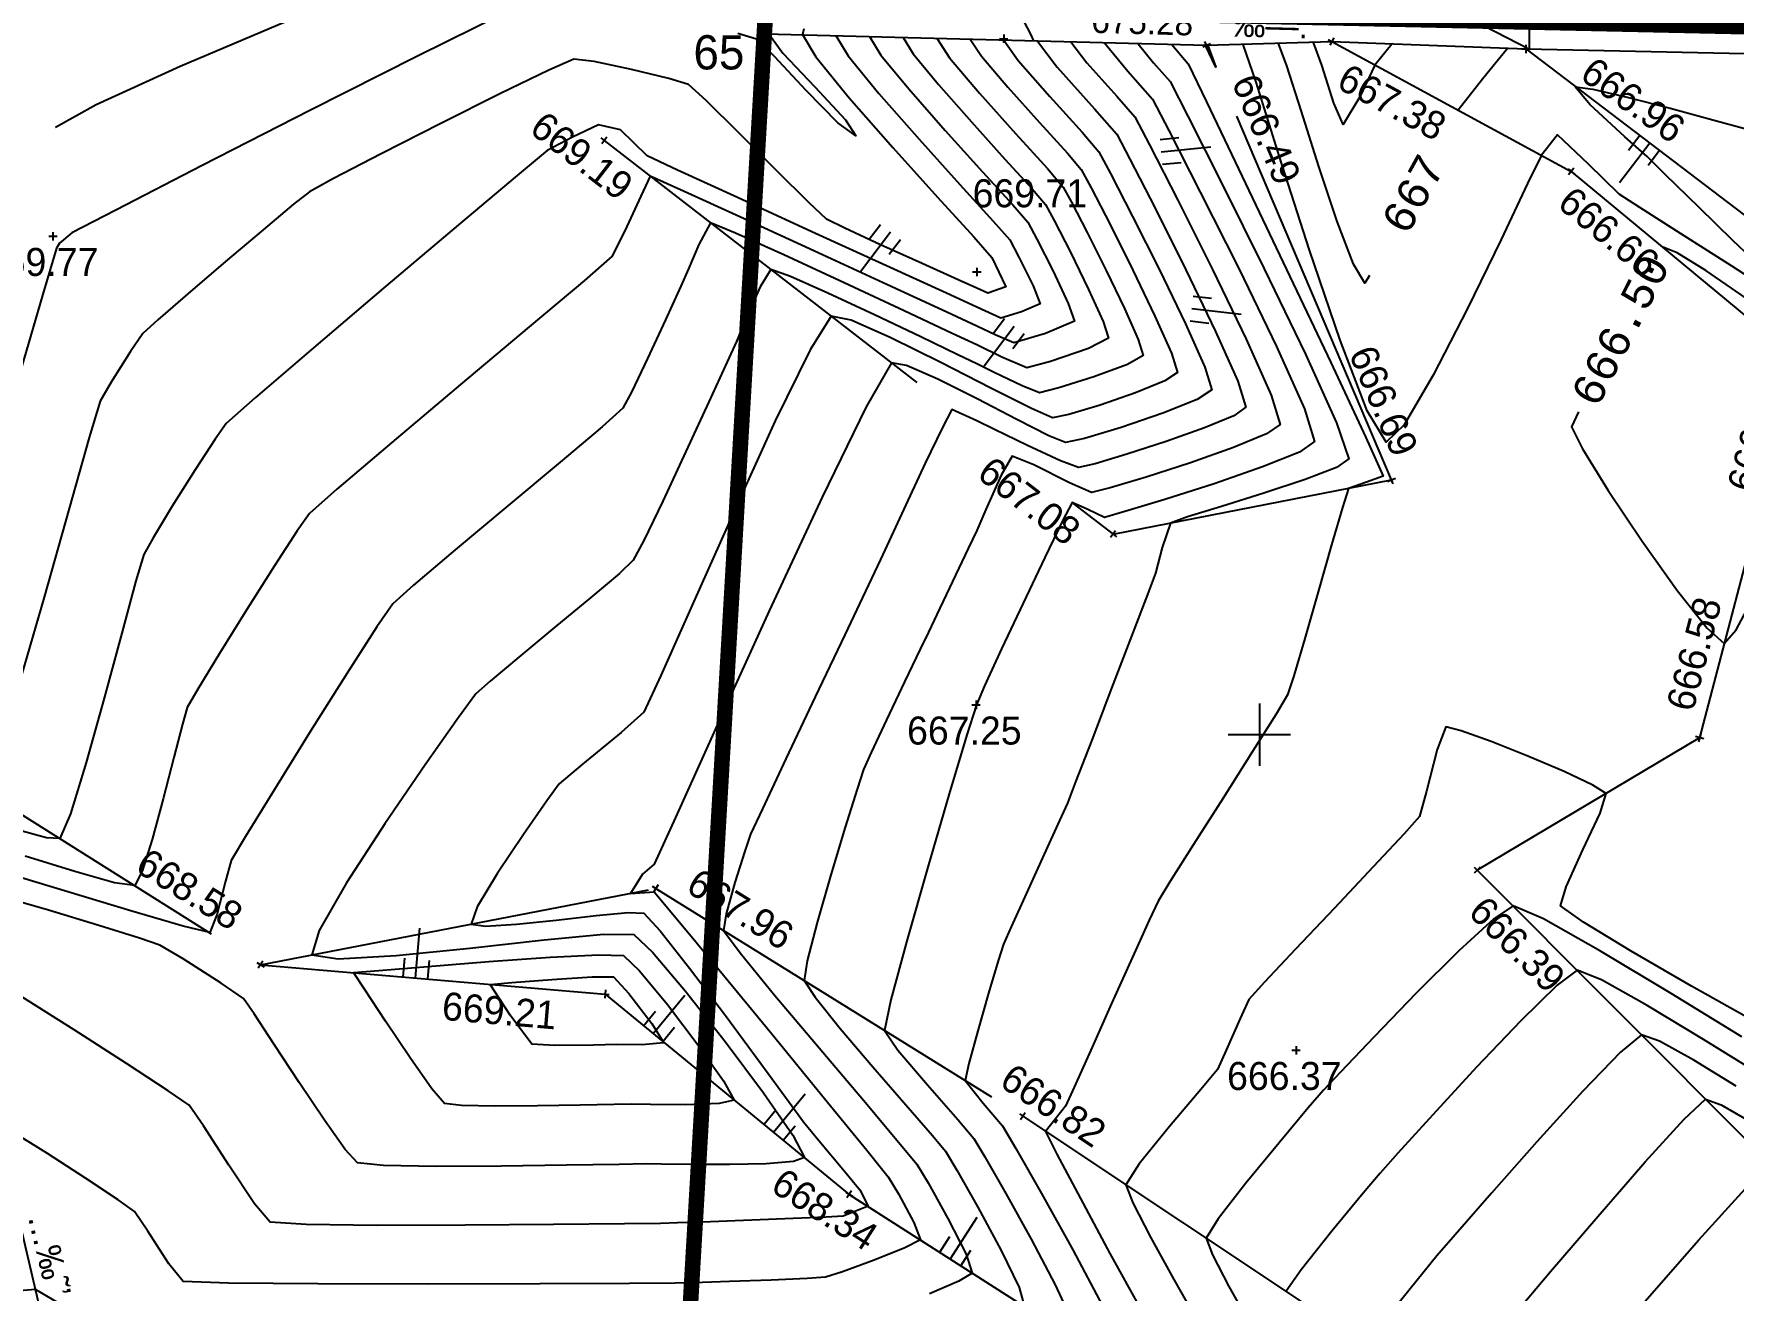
# Model space of a CAD drawing. Header units: millimetres. Extents: x 219878 to 220078, y 635585 to 635737.
# Drawn here: x 219905.31 to 219932.61, y 635666.08 to 635686.25 of the extents above; entities that cross this region are included whole.
import ezdxf
from ezdxf.enums import TextEntityAlignment as Align

# ---------------------------------------------------------------- set-up
doc = ezdxf.new("R2010")
doc.units = ezdxf.units.MM
doc.linetypes.add('HIDDEN', pattern=[9.525, 6.35, -3.175])
for name, color, linetype in [('1000', 7, 'Continuous'), ('1201', 7, 'Continuous'), ('1502', 7, 'Continuous'), ('1509', 32, 'HIDDEN'), ('1510', 40, 'Continuous'), ('1511', 7, 'Continuous'), ('1602', 240, 'Continuous'), ('1611', 240, 'Continuous'), ('2405', 7, 'HIDDEN'), ('2602', 4, 'Continuous'), ('CONTINTERMEDIATE', 8, 'Continuous'), ('CONTPRINCIPAL', 8, 'Continuous'), ('CONTREGULAR', 8, 'Continuous'), ('M1200', 150, 'Continuous')]:
    doc.layers.add(name, color=color, linetype=linetype)
doc.styles.add('HEBTXT', font='hebtxt')
doc.styles.add('MONOTXT', font='monotxt')

# ---------------------------------------------------------------- blocks, each defined once
blk = doc.blocks.new('1611')
for radius in [0.6, 0.3]:
    blk.add_circle((0, 0), radius)
at = {"style": 'HEBTXT'}
blk.add_attdef('NUMBER', text='', height=2.2, dxfattribs=at).set_placement((0, 3.4), align=Align.CENTER)
at = {"style": 'HEBTXT', "flags": 1}
blk.add_attdef('D_NAME', text='', height=1.6, dxfattribs=at).set_placement((0, 1.2), align=Align.CENTER)
blk = doc.blocks.new('1502')
for points in [[(-0.27, 0), (0.27, 0)], [(0, 0.27), (0, -0.27)]]:
    blk.add_lwpolyline(points)
at = {"style": 'HEBTXT'}
blk.add_attdef('NAME', text='', height=1.6, dxfattribs=at).set_placement((0, 0.6), align=Align.CENTER)
blk.add_attdef('ELEV', text='', height=1.8, dxfattribs=at).set_placement((0, -0.6), align=Align.TOP_CENTER)
blk = doc.blocks.new('1511')
for points in [[(0, 0), (0, 3.2)], [(-0.8, 0), (-0.8, 1.2)], [(0.8, 0), (0.8, 1.2)]]:
    blk.add_lwpolyline(points)
blk = doc.blocks.new('2602')
at = {"style": 'HEBTXT'}
blk.add_attdef('HEIGHT', text='', height=1.6, dxfattribs=at).set_placement((-0.9, 0.6), align=Align.RIGHT)
at = {"style": 'HEBTXT', "flags": 8}
blk.add_attdef('FENCE_TYPE', (0.9, 0.6), '', height=1.6, dxfattribs=at)
blk = doc.blocks.new('1000')
at = {"style": 'HEBTXT'}
blk.add_attdef('DESC', text='', height=1.6, dxfattribs=at).set_placement((0, 0.6), align=Align.CENTER)

msp = doc.modelspace()

# ---------------------------------------------------------------- linework, layer by layer
at = {"layer": '1201'}
for p, q in [((219925, 635675.5), (219925, 635674.5)), ((219925.5, 635675), (219924.5, 635675))]:
    msp.add_line(p, q, dxfattribs=at)
at = {"layer": '1509'}
msp.add_lwpolyline([(219914.472, 635684.544), (219922.647, 635678.22), (219927.122, 635679.093), (219924.151, 635686.074)], dxfattribs=at)
at = {"layer": '1510'}
for points in [[(219929.28, 635686.014), (219935.034, 635681.643), (219934.945, 635676.261), (219934.087, 635670.407), (219940.76, 635669.299), (219943.194, 635665.534), (219948.323, 635660.722)], [(219903.882, 635672.279), (219905.627, 635664.81), (219907.904, 635659.175)], [(219908.948, 635671.306), (219914.485, 635670.834), (219918.408, 635667.618), (219922.932, 635664.723), (219928.692, 635660.332), (219932.006, 635655.265), (219927.092, 635654.034), (219921.01, 635658.21), (219916.699, 635661.713), (219914.744, 635657.973), (219916.175, 635650.873), (219916.666, 635643.916)]]:
    msp.add_lwpolyline(points, dxfattribs=at)
at = {"layer": '1602'}
msp.add_lwpolyline([(219916.763, 635736.707), (219917.07, 635704.79), (219917.07, 635686.71), (219915.63, 635661.96), (219914.71, 635650.69), (219914.5, 635648.14), (219878.333, 635650.5)], dxfattribs=at)
msp.add_lwpolyline([(219956.87, 635671.97), (219955.05, 635659.43), (219915.63, 635661.96), (219917.07, 635686.71), (219957.05, 635685.85), (219956.87, 635671.97)], close=True, dxfattribs=at)
at = {"layer": '2405'}
for points in [[(219926.161, 635686.134), (219930.011, 635684.046), (219933.66, 635681.022), (219932.074, 635674.952), (219928.499, 635672.826), (219934.235, 635667.078), (219939.174, 635663.779), (219948.505, 635659.002)], [(219902.779, 635675.183), (219908.948, 635671.306), (219915.3, 635672.53), (219921.199, 635668.873), (219933.573, 635660.646), (219936.055, 635658.96), (219948.278, 635654.442)]]:
    msp.add_lwpolyline(points, dxfattribs=at)
at = {"layer": '2602'}
for points in [[(219921.376, 635686.146, -0.025759), (219919.882, 635689.523, -0.036924), (219919.333, 635691.356, -0.016403), (219918.45, 635696.088, -0.034073), (219918.256, 635698.399, -0.046936), (219918.301, 635698.975, -0.018096), (219918.611, 635700.439)], [(219919.797, 635698.263, 0.179349), (219920.365, 635694.075, 0.011483), (219920.649, 635693.529, 0.002873), (219921.437, 635692.112, 0.027795), (219921.644, 635691.788, 0.024173), (219921.983, 635691.363, 0.006499), (219922.896, 635690.351, 0.006735), (219923.804, 635689.398, 0.015225), (219924.293, 635688.927, 0.033967), (219925.105, 635688.286, 0.027254), (219926.105, 635687.68, 0.004023), (219926.556, 635687.443, 0.001505), (219927.704, 635686.857), (219929.338, 635686.013, 0.002238)]]:
    msp.add_lwpolyline(points, format="xyb", dxfattribs=at)
for points in [[(219929.338, 635686.013), (219929.327, 635688.269)], [(219917.055, 635686.259), (219924.151, 635686.074), (219926.161, 635686.134), (219929.28, 635686.014), (219939.088, 635685.809), (219943.453, 635685.755), (219952.59, 635685.567)]]:
    msp.add_lwpolyline(points, dxfattribs=at)
at = {"layer": 'CONTINTERMEDIATE'}
for points in [[(219917.678, 635686.337), (219917.656, 635686.244), (219917.872, 635685.887), (219918.407, 635685.231), (219919.11, 635684.429), (219919.827, 635683.633), (219920.409, 635682.995), (219920.702, 635682.667), (219920.924, 635682.196), (219920.636, 635682.093), (219920.46, 635682.174), (219920.161, 635682.308), (219919.581, 635682.566), (219918.91, 635682.869), (219918.335, 635683.134), (219918.043, 635683.282), (219917.765, 635683.542), (219917.24, 635684.062), (219916.634, 635684.669), (219916.108, 635685.187), (219915.827, 635685.443), (219915.511, 635685.54), (219914.911, 635685.685), (219914.308, 635685.811), (219913.984, 635685.851), (219913.582, 635685.675), (219912.806, 635685.298), (219911.846, 635684.817), (219910.888, 635684.329), (219910.122, 635683.931), (219909.735, 635683.72), (219909.48, 635683.519), (219908.99, 635683.111), (219908.385, 635682.598), (219907.782, 635682.081), (219907.3, 635681.663), (219907.058, 635681.445), (219906.858, 635681.154), (219906.546, 635680.66), (219906.369, 635680.355), (219906.197, 635679.774), (219905.873, 635678.632), (219905.47, 635677.211), (219905.061, 635675.792)], [(219919.815, 635686.187), (219919.815, 635686.185), (219920.018, 635685.873), (219920.501, 635685.304), (219921.085, 635684.653), (219921.592, 635684.092), (219921.847, 635683.796), (219921.981, 635683.552), (219922.233, 635683.064), (219922.537, 635682.455), (219922.831, 635681.843), (219923.05, 635681.348), (219923.129, 635681.09), (219922.881, 635680.948), (219922.338, 635680.749), (219921.775, 635680.572), (219921.468, 635680.492), (219921.189, 635680.604), (219920.735, 635680.82), (219920.46, 635680.955), (219920.155, 635681.101), (219919.557, 635681.388), (219918.812, 635681.743), (219918.065, 635682.091), (219917.462, 635682.359), (219917.148, 635682.473), (219916.976, 635682.194), (219916.738, 635681.652), (219916.599, 635681.317), (219916.448, 635680.989), (219916.153, 635680.347), (219915.784, 635679.549), (219915.412, 635678.753), (219915.106, 635678.117), (219914.937, 635677.801), (219914.714, 635677.592), (219914.255, 635677.204), (219913.677, 635676.725), (219913.098, 635676.248), (219912.637, 635675.861), (219912.41, 635675.655), (219912.13, 635675.275), (219911.593, 635674.517), (219910.945, 635673.569), (219910.329, 635672.619), (219909.889, 635671.855), (219909.771, 635671.467), (219910.198, 635671.4), (219911.127, 635671.453), (219912.311, 635671.572), (219913.506, 635671.704), (219914.467, 635671.796), (219914.948, 635671.794), (219915.247, 635671.51), (219915.779, 635670.881), (219916.417, 635670.071), (219917.033, 635669.247), (219917.5, 635668.571), (219917.689, 635668.209), (219917.515, 635668.143), (219917.071, 635668.108), (219916.483, 635668.096), (219915.881, 635668.098), (219915.391, 635668.105), (219915.143, 635668.109), (219914.712, 635668.1), (219913.867, 635668.085), (219912.815, 635668.071), (219911.766, 635668.067), (219910.926, 635668.082), (219910.504, 635668.124), (219910.31, 635668.336), (219909.974, 635668.808), (219909.568, 635669.413), (219909.168, 635670.025), (219908.845, 635670.516), (219908.673, 635670.761), (219908.315, 635671.01), (219907.706, 635671.398), (219907.33, 635671.62), (219907.001, 635671.73), (219906.352, 635671.935), (219905.543, 635672.18), (219904.734, 635672.41)], [(219921.971, 635686.131), (219921.97, 635686.128), (219922.227, 635685.79), (219922.708, 635685.255), (219922.995, 635684.926), (219923.232, 635684.474), (219923.688, 635683.583), (219924.246, 635682.471), (219924.785, 635681.355), (219925.188, 635680.454), (219925.335, 635679.984), (219925.116, 635679.831), (219924.585, 635679.612), (219923.89, 635679.367), (219923.178, 635679.138), (219922.6, 635678.966), (219922.303, 635678.891), (219921.95, 635679.045), (219921.376, 635679.335), (219921.026, 635679.476), (219920.849, 635679.171), (219920.603, 635678.618), (219920.457, 635678.279), (219920.321, 635677.993), (219920.069, 635677.463), (219919.816, 635676.933), (219919.68, 635676.647), (219919.55, 635676.376), (219919.299, 635675.851), (219919.009, 635675.241), (219918.762, 635674.714), (219918.639, 635674.44), (219918.538, 635674.128), (219918.345, 635673.515), (219918.113, 635672.75), (219917.892, 635671.984), (219917.732, 635671.368), (219917.683, 635671.053), (219917.86, 635670.783), (219918.265, 635670.282), (219918.788, 635669.668), (219919.318, 635669.056), (219919.744, 635668.565), (219919.955, 635668.309), (219920.136, 635668.005), (219920.475, 635667.41), (219920.85, 635666.716), (219921.14, 635666.12), (219921.223, 635665.814)], [(219924.129, 635686.069), (219924.137, 635686.093), (219924.173, 635686.069), (219924.299, 635685.72), (219924.14, 635686.058)], [(219933.994, 635681.168), (219933.762, 635681.335), (219933.308, 635681.664), (219932.741, 635682.067), (219932.173, 635682.455), (219931.712, 635682.742), (219931.47, 635682.837)], [(219930.125, 635680.188), (219930.012, 635679.943), (219930.189, 635679.589), (219930.606, 635678.921), (219931.151, 635678.106), (219931.716, 635677.313), (219932.192, 635676.71), (219932.47, 635676.466), (219932.662, 635676.684), (219932.961, 635677.245), (219933.307, 635677.987), (219933.639, 635678.75), (219933.897, 635679.371), (219934.021, 635679.69), (219934.028, 635680.093), (219934.009, 635680.762), (219933.994, 635681.168)], [(219932.918, 635670.414), (219931.941, 635670.963), (219930.973, 635671.522), (219930.207, 635671.987), (219929.839, 635672.25), (219929.928, 635672.559), (219930.199, 635673.15), (219930.473, 635673.742), (219930.569, 635674.056), (219930.357, 635674.191), (219929.898, 635674.408), (219929.314, 635674.658), (219928.723, 635674.893), (219928.244, 635675.064), (219927.996, 635675.125), (219927.854, 635674.765), (219927.685, 635674.093), (219927.57, 635673.688), (219927.324, 635673.409), (219926.828, 635672.876), (219926.205, 635672.216), (219925.581, 635671.556), (219925.082, 635671.025), (219924.832, 635670.75), (219924.688, 635670.444), (219924.465, 635669.931), (219924.324, 635669.622), (219924.056, 635669.3), (219923.553, 635668.707), (219923.067, 635668.11), (219922.852, 635667.773), (219922.967, 635667.483), (219923.25, 635666.93), (219923.623, 635666.249), (219924.009, 635665.573)], [(219929.071, 635665.662), (219929.677, 635666.377), (219930.435, 635667.262), (219931.2, 635668.139), (219931.827, 635668.827), (219932.17, 635669.147), (219932.42, 635669.056), (219932.9, 635668.779)]]:
    msp.add_lwpolyline(points, dxfattribs=at)
at = {"layer": 'CONTPRINCIPAL'}
for points in [[(219905.651, 635684.758), (219905.652, 635684.758), (219906.305, 635685.124), (219907.657, 635685.736), (219909.367, 635686.461), (219911.088, 635687.164), (219912.479, 635687.711), (219913.196, 635687.969), (219913.442, 635687.942), (219913.924, 635687.84), (219914.525, 635687.697), (219915.126, 635687.549), (219915.609, 635687.431), (219915.857, 635687.378), (219916.191, 635687.411), (219916.734, 635687.496), (219917.038, 635687.583), (219917.042, 635687.593)], [(219920.894, 635686.159), (219920.894, 635686.156), (219921.124, 635685.829), (219921.63, 635685.251), (219922.149, 635684.677), (219922.421, 635684.361), (219922.607, 635684.013), (219922.962, 635683.325), (219923.393, 635682.464), (219923.81, 635681.6), (219924.12, 635680.902), (219924.233, 635680.538), (219923.998, 635680.385), (219923.446, 635680.165), (219922.778, 635679.936), (219922.191, 635679.759), (219921.885, 635679.692), (219921.617, 635679.803), (219921.101, 635680.065), (219920.463, 635680.395), (219919.831, 635680.711), (219919.33, 635680.931), (219919.087, 635680.974), (219918.678, 635680.267), (219917.972, 635678.816), (219917.123, 635676.988), (219916.286, 635675.151), (219915.619, 635673.672), (219915.275, 635672.92), (219915.088, 635672.761), (219914.893, 635672.451), (219915.275, 635672.475), (219915.629, 635672.056), (219916.314, 635671.228), (219917.164, 635670.195), (219918.012, 635669.16), (219918.691, 635668.327), (219919.035, 635667.899), (219919.198, 635667.625), (219919.445, 635667.166), (219919.551, 635666.889), (219919.303, 635666.759), (219918.807, 635666.561), (219918.302, 635666.376), (219918.027, 635666.287), (219917.73, 635666.267), (219917.154, 635666.242), (219916.485, 635666.218), (219915.908, 635666.199), (219915.61, 635666.191), (219914.877, 635666.187), (219913.442, 635666.181), (219911.655, 635666.177), (219909.868, 635666.179), (219908.434, 635666.191), (219907.703, 635666.218), (219907.476, 635666.501), (219907.136, 635667.026), (219906.923, 635667.341), (219906.658, 635667.528), (219906.135, 635667.877), (219905.523, 635668.275), (219904.99, 635668.606)], [(219918.736, 635686.215), (219918.735, 635686.213), (219918.916, 635685.916), (219919.365, 635685.371), (219919.952, 635684.704), (219920.551, 635684.041), (219921.035, 635683.508), (219921.276, 635683.232), (219921.424, 635682.96), (219921.683, 635682.446), (219921.926, 635681.928), (219922.028, 635681.644), (219921.564, 635681.444), (219921.053, 635681.293), (219920.755, 635681.42), (219920.46, 635681.563), (219919.974, 635681.787), (219919.023, 635682.227), (219917.838, 635682.774), (219916.652, 635683.319), (219915.698, 635683.753), (219915.209, 635683.969), (219915.058, 635683.652), (219914.836, 635683.163), (219914.599, 635682.684), (219914.152, 635682.297), (219913.266, 635681.551), (219912.16, 635680.623), (219911.056, 635679.695), (219910.173, 635678.944), (219909.733, 635678.551), (219909.536, 635678.274), (219909.173, 635677.714), (219908.728, 635677.011), (219908.289, 635676.305), (219907.942, 635675.734), (219907.772, 635675.439), (219907.693, 635675.17), (219907.556, 635674.635), (219907.386, 635673.971), (219907.208, 635673.316), (219907.046, 635672.806), (219906.926, 635672.58), (219906.604, 635672.622), (219905.965, 635672.801), (219905.168, 635673.049)], [(219923.051, 635686.103), (219923.05, 635686.097), (219923.3, 635685.793), (219923.566, 635685.493), (219923.849, 635684.937), (219924.401, 635683.844), (219925.078, 635682.481), (219925.739, 635681.114), (219926.24, 635680.009), (219926.439, 635679.432), (219926.238, 635679.292), (219925.734, 635679.097), (219925.069, 635678.878), (219924.391, 635678.667), (219923.842, 635678.497), (219923.569, 635678.398), (219923.439, 635678.005), (219923.33, 635677.594), (219923.2, 635677.251), (219922.944, 635676.581), (219922.625, 635675.746), (219922.304, 635674.912), (219922.046, 635674.242), (219921.913, 635673.901), (219921.788, 635673.622), (219921.542, 635673.082), (219921.256, 635672.456), (219921.011, 635671.916), (219920.888, 635671.635), (219920.804, 635671.368), (219920.648, 635670.847), (219920.473, 635670.242), (219920.33, 635669.72), (219920.27, 635669.448), (219920.56, 635669.082), (219920.872, 635668.721), (219921.083, 635668.354), (219921.497, 635667.63), (219921.999, 635666.728), (219922.476, 635665.827)], [(219926.766, 635682.375), (219926.691, 635682.252), (219926.51, 635682.555), (219926.25, 635683.242), (219925.956, 635684.127), (219925.672, 635685.024), (219925.44, 635685.745), (219925.304, 635686.104), (219925.299, 635686.108)], [(219928.993, 635686.025), (219928.985, 635686.021), (219928.584, 635685.53), (219928.194, 635685.031)], [(219932.904, 635682.66), (219932.607, 635682.94), (219932.064, 635683.469), (219931.522, 635683.999), (219931.231, 635684.285), (219930.874, 635684.604), (219930.311, 635685.123), (219930.075, 635685.406), (219930.358, 635685.367), (219930.911, 635685.239), (219931.599, 635685.063), (219932.286, 635684.878), (219932.839, 635684.728)], [(219912.638, 635670.99), (219912.986, 635671.018), (219913.631, 635671.071), (219914.275, 635671.113), (219914.618, 635671.114), (219914.866, 635670.846), (219915.237, 635670.362), (219915.431, 635670.054), (219915.074, 635670.02), (219914.676, 635670.023), (219914.299, 635670.015), (219913.677, 635670.009), (219913.306, 635670.028), (219912.962, 635670.497), (219912.638, 635670.99)], [(219933.045, 635669.541), (219932.138, 635670.103), (219931.23, 635670.652), (219930.495, 635671.064), (219930.108, 635671.216), (219929.783, 635670.978), (219929.199, 635670.405), (219928.488, 635669.658), (219927.786, 635668.896), (219927.226, 635668.277), (219926.941, 635667.96), (219926.665, 635667.635), (219926.161, 635667.024), (219925.669, 635666.406), (219925.431, 635666.061)]]:
    msp.add_lwpolyline(points, dxfattribs=at)
at = {"layer": 'CONTREGULAR'}
for points in [[(219912.867, 635686.588), (219911.471, 635685.9), (219909.739, 635685.024), (219908.012, 635684.14), (219906.625, 635683.426), (219905.918, 635683.061), (219905.718, 635682.894), (219905.668, 635682.813), (219905.452, 635682.075), (219905.028, 635680.627)], [(219919.274, 635686.201), (219919.274, 635686.2), (219919.437, 635685.933), (219919.841, 635685.443), (219920.371, 635684.842), (219920.911, 635684.245), (219921.346, 635683.765), (219921.561, 635683.515), (219921.703, 635683.257), (219921.963, 635682.748), (219922.253, 635682.153), (219922.487, 635681.638), (219922.577, 635681.367), (219922.252, 635681.203), (219921.642, 635680.996), (219921.262, 635680.891), (219920.859, 635681.065), (219920.46, 635681.26), (219920.065, 635681.445), (219919.291, 635681.809), (219918.326, 635682.259), (219917.36, 635682.706), (219916.581, 635683.057), (219916.178, 635683.221), (219915.992, 635682.876), (219915.827, 635682.484), (219915.7, 635682.205), (219915.456, 635681.666), (219915.169, 635681.043), (219914.915, 635680.51), (219914.77, 635680.244), (219914.436, 635679.944), (219913.763, 635679.376), (219912.92, 635678.674), (219912.078, 635677.972), (219911.405, 635677.404), (219911.073, 635677.103), (219910.818, 635676.732), (219910.34, 635675.988), (219909.753, 635675.056), (219909.171, 635674.121), (219908.707, 635673.368), (219908.475, 635672.981), (219908.386, 635672.649), (219908.248, 635672.107), (219908.132, 635671.823), (219907.706, 635671.923), (219906.879, 635672.167), (219905.852, 635672.479), (219904.825, 635672.785)], [(219918.194, 635686.229), (219918.194, 635686.228), (219918.393, 635685.902), (219918.885, 635685.301), (219919.53, 635684.566), (219920.188, 635683.836), (219920.721, 635683.25), (219920.987, 635682.948), (219921.136, 635682.672), (219921.363, 635682.207), (219921.476, 635681.921), (219921.175, 635681.79), (219920.844, 635681.692), (219920.46, 635681.868), (219919.969, 635682.092), (219919.007, 635682.531), (219917.809, 635683.078), (219916.612, 635683.626), (219915.651, 635684.067), (219915.162, 635684.296), (219914.734, 635684.715), (219914.377, 635684.793), (219913.962, 635684.595), (219913.556, 635684.381), (219913.073, 635683.98), (219912.132, 635683.19), (219910.963, 635682.203), (219909.797, 635681.213), (219908.864, 635680.413), (219908.395, 635679.997), (219908.219, 635679.749), (219907.897, 635679.252), (219907.53, 635678.669), (219907.222, 635678.163), (219907.072, 635677.897), (219906.946, 635677.472), (219906.719, 635676.633), (219906.437, 635675.589), (219906.146, 635674.552), (219905.892, 635673.73), (219905.723, 635673.334), (219905.507, 635673.346), (219905.058, 635673.468)], [(219920.353, 635686.173), (219920.353, 635686.172), (219920.532, 635685.899), (219920.956, 635685.401), (219921.468, 635684.831), (219921.913, 635684.34), (219922.135, 635684.08), (219922.296, 635683.784), (219922.599, 635683.196), (219922.966, 635682.461), (219923.321, 635681.722), (219923.585, 635681.126), (219923.681, 635680.815), (219923.48, 635680.683), (219923.009, 635680.493), (219922.438, 635680.295), (219921.937, 635680.144), (219921.677, 635680.091), (219921.338, 635680.237), (219920.686, 635680.566), (219919.88, 635680.98), (219919.077, 635681.376), (219918.437, 635681.657), (219918.117, 635681.722), (219917.778, 635681.184), (219917.219, 635680.041), (219916.557, 635678.591), (219915.906, 635677.129), (219915.383, 635675.953), (219915.105, 635675.36), (219914.743, 635675.037), (219914.12, 635674.525), (219913.748, 635674.209), (219913.548, 635673.936), (219913.173, 635673.4), (219912.755, 635672.775), (219912.43, 635672.236), (219912.331, 635671.958), (219912.561, 635671.924), (219913.061, 635671.956), (219913.699, 635672.024), (219914.341, 635672.097), (219914.856, 635672.144), (219915.11, 635672.135), (219915.372, 635671.852), (219915.844, 635671.251), (219916.418, 635670.488), (219916.987, 635669.718), (219917.442, 635669.098), (219917.675, 635668.782), (219917.922, 635668.483), (219918.33, 635667.991), (219918.576, 635667.692), (219918.713, 635667.426), (219918.31, 635667.267), (219918.038, 635667.253), (219917.506, 635667.23), (219916.843, 635667.204), (219916.181, 635667.178), (219915.648, 635667.159), (219915.376, 635667.151), (219914.795, 635667.144), (219913.655, 635667.132), (219912.235, 635667.121), (219910.817, 635667.119), (219909.68, 635667.134), (219909.104, 635667.171), (219908.854, 635667.466), (219908.44, 635668.088), (219908.031, 635668.721), (219907.799, 635669.051), (219907.464, 635669.283), (219906.793, 635669.721), (219905.954, 635670.258), (219905.111, 635670.792)], [(219921.433, 635686.145), (219921.432, 635686.141), (219921.75, 635685.72), (219922.348, 635685.054), (219922.706, 635684.645), (219922.918, 635684.245), (219923.324, 635683.455), (219923.818, 635682.468), (219924.296, 635681.478), (219924.653, 635680.678), (219924.783, 635680.261), (219924.589, 635680.124), (219924.118, 635679.927), (219923.502, 635679.708), (219922.871, 635679.504), (219922.358, 635679.353), (219922.094, 635679.29), (219921.803, 635679.398), (219921.273, 635679.645), (219920.744, 635679.902), (219920.46, 635680.041), (219920.056, 635680.226), (219919.905, 635679.935), (219919.631, 635679.36), (219919.318, 635678.69), (219919.05, 635678.113), (219918.911, 635677.814), (219918.717, 635677.406), (219918.336, 635676.606), (219917.863, 635675.61), (219917.39, 635674.613), (219917.013, 635673.812), (219916.824, 635673.402), (219916.731, 635673.132), (219916.572, 635672.628), (219916.429, 635672.124), (219916.387, 635671.855), (219916.655, 635671.495), (219917.215, 635670.812), (219917.923, 635669.97), (219918.636, 635669.129), (219919.207, 635668.453), (219919.493, 635668.104), (219919.675, 635667.801), (219919.995, 635667.229), (219920.287, 635666.657), (219920.386, 635666.351), (219920.168, 635666.221), (219919.697, 635666.02)], [(219917.115, 635686.257), (219917.343, 635685.948), (219917.855, 635685.405), (219918.347, 635684.877), (219918.513, 635684.616), (219918.225, 635684.826), (219917.716, 635685.348), (219917.206, 635685.894), (219916.92, 635686.172), (219916.617, 635686.264)], [(219922.512, 635686.117), (219922.511, 635686.113), (219922.883, 635685.658), (219923.28, 635685.21), (219923.542, 635684.706), (219924.05, 635683.714), (219924.672, 635682.476), (219925.274, 635681.235), (219925.723, 635680.232), (219925.887, 635679.709), (219925.643, 635679.54), (219925.05, 635679.3), (219924.275, 635679.032), (219923.482, 635678.779), (219922.838, 635678.584), (219922.509, 635678.49), (219922.245, 635678.617), (219921.992, 635678.728), (219921.837, 635678.434), (219921.551, 635677.848), (219921.201, 635677.113), (219920.857, 635676.377), (219920.584, 635675.784), (219920.452, 635675.478), (219920.3, 635674.998), (219920.016, 635674.052), (219919.67, 635672.872), (219919.333, 635671.691), (219919.078, 635670.74), (219918.977, 635670.25), (219919.19, 635669.934), (219919.665, 635669.375), (219920.155, 635668.82), (219920.413, 635668.516), (219920.589, 635668.219), (219920.926, 635667.631), (219921.333, 635666.897), (219921.719, 635666.163), (219921.993, 635665.574)], [(219923.592, 635686.089), (219923.591, 635686.084), (219923.854, 635685.775), (219924.149, 635685.164), (219924.724, 635683.965), (219925.437, 635682.472), (219926.147, 635680.977), (219926.711, 635679.774), (219926.988, 635679.155), (219926.722, 635679.055), (219926.433, 635678.955), (219926.335, 635678.65), (219926.159, 635678.048), (219925.943, 635677.297), (219925.727, 635676.547), (219925.55, 635675.945), (219925.45, 635675.642), (219925.267, 635675.33), (219924.89, 635674.728), (219924.416, 635673.981), (219923.941, 635673.235), (219923.56, 635672.635), (219923.371, 635672.327), (219923.229, 635672.024), (219922.959, 635671.427), (219922.625, 635670.682), (219922.292, 635669.936), (219922.024, 635669.338), (219921.885, 635669.033), (219921.561, 635668.63), (219921.746, 635668.262), (219922.122, 635667.55), (219922.598, 635666.666), (219923.081, 635665.788)], [(219933.397, 635682.004), (219932.586, 635682.529), (219931.768, 635683.048), (219931.111, 635683.465), (219930.778, 635683.681), (219930.288, 635684.163), (219929.792, 635684.636), (219929.531, 635684.309), (219929.31, 635683.853), (219928.882, 635682.952), (219928.343, 635681.845), (219927.792, 635680.774), (219927.324, 635679.979), (219927.037, 635679.701), (219926.733, 635680.2), (219926.295, 635681.335), (219925.8, 635682.798), (219925.324, 635684.283), (219924.945, 635685.482), (219924.739, 635686.087), (219924.732, 635686.091)], [(219927.138, 635686.096), (219927.128, 635686.091), (219926.856, 635685.753), (219926.611, 635685.245), (219926.343, 635684.802), (219926.195, 635685.143), (219926.001, 635685.756), (219925.867, 635686.119), (219925.86, 635686.125)], [(219932.75, 635670.15), (219931.617, 635670.843), (219930.482, 635671.525), (219929.563, 635672.044), (219929.078, 635672.25), (219928.767, 635672.045), (219928.204, 635671.529), (219927.52, 635670.848), (219926.842, 635670.15), (219926.302, 635669.582), (219926.029, 635669.291), (219925.784, 635669.006), (219925.315, 635668.448), (219924.781, 635667.795), (219924.338, 635667.225), (219924.143, 635666.916), (219924.243, 635666.646), (219924.51, 635666.136), (219924.842, 635665.549)], [(219910.444, 635671.179), (219910.847, 635671.212), (219911.637, 635671.279), (219912.619, 635671.358), (219913.6, 635671.428), (219914.386, 635671.467), (219914.783, 635671.454), (219915.038, 635671.208), (219915.486, 635670.666), (219915.983, 635670.015), (219916.389, 635669.442), (219916.56, 635669.131), (219916.32, 635669.075), (219915.778, 635669.058), (219915.215, 635669.061), (219914.91, 635669.066), (219914.63, 635669.06), (219914.082, 635669.049), (219913.4, 635669.038), (219912.72, 635669.035), (219912.177, 635669.046), (219911.905, 635669.077), (219911.703, 635669.31), (219911.352, 635669.808), (219910.956, 635670.4), (219910.619, 635670.914), (219910.444, 635671.179)], [(219932.659, 635669.358), (219931.978, 635669.772), (219931.428, 635670.078), (219931.14, 635670.18), (219930.804, 635669.903), (219930.197, 635669.274), (219929.459, 635668.461), (219928.73, 635667.636), (219928.147, 635666.968), (219927.85, 635666.628), (219927.534, 635666.242), (219927.02, 635665.6)], [(219931.153, 635665.856), (219932.062, 635666.89), (219932.807, 635667.709)], [(219905.695, 635665.873), (219905.33, 635666.089), (219905.074, 635666.069)]]:
    msp.add_lwpolyline(points, dxfattribs=at)
at = {"layer": 'M1200', "color": 150, "const_width": 0.25}
msp.add_lwpolyline([(219917.07, 635686.71), (219957.05, 635685.85), (219956.87, 635671.97), (219955.05, 635659.43), (219953.18, 635648.63), (219914.71, 635650.69), (219915.63, 635661.96)], close=True, dxfattribs=at)

# ---------------------------------------------------------------- block references
at = {"layer": '1000', "xscale": 0.25, "yscale": 0.25, "zscale": 0.25, "rotation": 283.1502688609672}
msp.add_blockref('1000', (219905.217, 635666.564), dxfattribs=at).add_auto_attribs({'DESC': '…‰˜’'})
at = {"layer": '1502'}
ref = msp.add_blockref('1502', (219917.055, 635686.259, 669.785), dxfattribs=dict(at, xscale=0.25, yscale=0.25, zscale=0.25, rotation=270.5591877273477))
ref.add_attrib('ELEV', '669.78', dxfattribs={"layer": '0', "height": 0.45, "rotation": 270.5592, "style": 'HEBTXT'}).set_placement((219916.294, 635687.644), align=Align.TOP_CENTER)
at = {"layer": '1502', "xscale": 0.25, "yscale": 0.25, "zscale": 0.25, "rotation": 358.4804975983142}
msp.add_blockref('1502', (219920.889, 635686.179, 675.276), dxfattribs=at)
at = {"layer": '1502'}
ref = msp.add_blockref('1502', (219924.151, 635686.074, 666.49), dxfattribs=dict(at, xscale=0.25, yscale=0.25, zscale=0.25, rotation=113.053814362484))
ref.add_attrib('ELEV', '666.49', dxfattribs={"layer": '0', "height": 0.45, "rotation": 293.0538, "style": 'HEBTXT'}).set_placement((219925.321, 635684.813), align=Align.TOP_CENTER)
ref = msp.add_blockref('1502', (219926.161, 635686.134, 667.379), dxfattribs=dict(at, xscale=0.25, yscale=0.25, zscale=0.25, rotation=331.5273556392417))
ref.add_attrib('ELEV', '667.38', dxfattribs={"layer": '0', "height": 0.45, "rotation": 331.5274, "style": 'HEBTXT'}).set_placement((219927.239, 635685.358), align=Align.TOP_CENTER)
ref = msp.add_blockref('1502', (219929.28, 635686.014, 666.962), dxfattribs=dict(at, xscale=0.25, yscale=0.25, zscale=0.25, rotation=358.8026177784645))
ref.add_attrib('ELEV', '666.96', dxfattribs={"layer": '0', "height": 0.45, "rotation": 324.5978, "style": 'HEBTXT'}).set_placement((219931.137, 635685.379), align=Align.TOP_CENTER)
ref = msp.add_blockref('1502', (219914.472, 635684.544, 669.19), dxfattribs=dict(at, xscale=0.25, yscale=0.25, zscale=0.25, rotation=322.2752531493694))
ref.add_attrib('ELEV', '669.19', dxfattribs={"layer": '0', "height": 0.45, "rotation": 322.2753, "style": 'HEBTXT'}).set_placement((219914.25, 635684.478), align=Align.TOP_CENTER)
ref = msp.add_blockref('1502', (219930.011, 635684.046, 666.662), dxfattribs=dict(at, xscale=0.25, yscale=0.25, zscale=0.25, rotation=320.350771355944))
ref.add_attrib('ELEV', '666.66', dxfattribs={"layer": '0', "height": 0.45, "rotation": 320.3508, "style": 'HEBTXT'}).set_placement((219930.76, 635683.25), align=Align.TOP_CENTER)
ref = msp.add_blockref('1502', (219920.459, 635682.433, 669.709), dxfattribs=dict(at, xscale=0.25, yscale=0.25, zscale=0.25))
ref.add_attrib('ELEV', '669.71', dxfattribs={"layer": '0', "height": 0.45, "style": 'HEBTXT'}).set_placement((219921.311, 635683.921), align=Align.TOP_CENTER)
ref = msp.add_blockref('1502', (219905.612, 635683.006, 669.771), dxfattribs=dict(at, xscale=0.25, yscale=0.25, zscale=0.25))
ref.add_attrib('ELEV', '669.77', dxfattribs={"layer": '0', "height": 0.45, "style": 'HEBTXT'}).set_placement((219905.423, 635682.818), align=Align.TOP_CENTER)
ref = msp.add_blockref('1502', (219927.122, 635679.093, 666.688), dxfattribs=dict(at, xscale=0.25, yscale=0.25, zscale=0.25, rotation=113.053814362484))
ref.add_attrib('ELEV', '666.69', dxfattribs={"layer": '0', "height": 0.45, "rotation": 293.0538, "style": 'HEBTXT'}).set_placement((219927.204, 635680.451), align=Align.TOP_CENTER)
ref = msp.add_blockref('1502', (219933.66, 635681.022, 666.256), dxfattribs=dict(at, xscale=0.25, yscale=0.25, zscale=0.25, rotation=255.356841801537))
ref.add_attrib('ELEV', '666.26', dxfattribs={"layer": '0', "height": 0.45, "rotation": 75.3568, "style": 'HEBTXT'}).set_placement((219932.743, 635679.876), align=Align.TOP_CENTER)
ref = msp.add_blockref('1502', (219922.647, 635678.22, 667.076), dxfattribs=dict(at, xscale=0.25, yscale=0.25, zscale=0.25, rotation=322.2752531493694))
ref.add_attrib('ELEV', '667.08', dxfattribs={"layer": '0', "height": 0.45, "rotation": 322.2753, "style": 'HEBTXT'}).set_placement((219921.441, 635678.936), align=Align.TOP_CENTER)
ref = msp.add_blockref('1502', (219932.074, 635674.952, 666.584), dxfattribs=dict(at, xscale=0.25, yscale=0.25, zscale=0.25, rotation=255.3568418015369))
ref.add_attrib('ELEV', '666.58', dxfattribs={"layer": '0', "height": 0.45, "rotation": 75.3568, "style": 'HEBTXT'}).set_placement((219931.765, 635676.355), align=Align.TOP_CENTER)
ref = msp.add_blockref('1502', (219920.447, 635675.48, 667.247), dxfattribs=dict(at, xscale=0.25, yscale=0.25, zscale=0.25))
ref.add_attrib('ELEV', '667.25', dxfattribs={"layer": '0', "height": 0.45, "style": 'HEBTXT'}).set_placement((219920.258, 635675.292), align=Align.TOP_CENTER)
ref = msp.add_blockref('1502', (219908.948, 635671.306, 668.584), dxfattribs=dict(at, xscale=0.25, yscale=0.25, zscale=0.25, rotation=327.8520799038264))
ref.add_attrib('ELEV', '668.58', dxfattribs={"layer": '0', "height": 0.45, "rotation": 327.8521, "style": 'HEBTXT'}).set_placement((219907.93, 635672.712), align=Align.TOP_CENTER)
ref = msp.add_blockref('1502', (219928.499, 635672.826, 666.394), dxfattribs=dict(at, xscale=0.25, yscale=0.25, zscale=0.25, rotation=314.9401298235321))
ref.add_attrib('ELEV', '666.39', dxfattribs={"layer": '0', "height": 0.45, "rotation": 314.9401, "style": 'HEBTXT'}).set_placement((219929.302, 635671.793), align=Align.TOP_CENTER)
ref = msp.add_blockref('1502', (219915.3, 635672.53, 667.964), dxfattribs=dict(at, xscale=0.25, yscale=0.25, zscale=0.25, rotation=328.2037532900235))
ref.add_attrib('ELEV', '667.96', dxfattribs={"layer": '0', "height": 0.45, "rotation": 328.2038, "style": 'HEBTXT'}).set_placement((219916.78, 635672.391), align=Align.TOP_CENTER)
ref = msp.add_blockref('1502', (219914.485, 635670.834, 669.206), dxfattribs=dict(at, xscale=0.25, yscale=0.25, zscale=0.25, rotation=355.1276166745602))
ref.add_attrib('ELEV', '669.21', dxfattribs={"layer": '0', "height": 0.45, "rotation": 355.1276, "style": 'HEBTXT'}).set_placement((219912.806, 635670.793), align=Align.TOP_CENTER)
ref = msp.add_blockref('1502', (219925.589, 635669.932, 666.367), dxfattribs=dict(at, xscale=0.25, yscale=0.25, zscale=0.25))
ref.add_attrib('ELEV', '666.37', dxfattribs={"layer": '0', "height": 0.45, "style": 'HEBTXT'}).set_placement((219925.4, 635669.744), align=Align.TOP_CENTER)
ref = msp.add_blockref('1502', (219921.199, 635668.873, 666.823), dxfattribs=dict(at, xscale=0.25, yscale=0.25, zscale=0.25, rotation=326.3815842437509))
ref.add_attrib('ELEV', '666.82', dxfattribs={"layer": '0', "height": 0.45, "rotation": 326.3816, "style": 'HEBTXT'}).set_placement((219921.815, 635669.235), align=Align.TOP_CENTER)
ref = msp.add_blockref('1502', (219918.408, 635667.618, 668.343), dxfattribs=dict(at, xscale=0.25, yscale=0.25, zscale=0.25, rotation=327.3839915417346))
ref.add_attrib('ELEV', '668.34', dxfattribs={"layer": '0', "height": 0.45, "rotation": 327.384, "style": 'HEBTXT'}).set_placement((219918.139, 635667.567), align=Align.TOP_CENTER)
at = {"layer": '1511', "xscale": 0.25, "yscale": 0.25, "zscale": 0.25}
for p, rotation in [((219923.423, 635684.363, 667.216), 275.5552560199052), ((219931.271, 635684.502, 666.962), 142.7780443688282), ((219919.071, 635683.07, 666.962), 142.7780443688282), ((219923.911, 635681.845, 667.398), 263.4442157006736), ((219921.061, 635681.557, 666.962), 142.7780443688282), ((219911.439, 635671.094, 668.584), 355.1276166745602), ((219915.258, 635670.2, 669.206), 320.6557585731804), ((219917.192, 635668.615, 669.206), 320.6557585731804), ((219920.031, 635666.579, 668.343), 327.3839915417346)]:
    msp.add_blockref('1511', p, dxfattribs=dict(at, rotation=rotation))
at = {"layer": '1611'}
ref = msp.add_blockref('1611', (219917.07, 635686.71), dxfattribs=dict(at, xscale=0.25, yscale=0.25, zscale=0.25))
ref.add_attrib('NUMBER', '65', dxfattribs={"layer": '0', "height": 0.55, "style": 'HEBTXT'}).set_placement((219916.314, 635685.685), align=Align.CENTER)
at = {"layer": '2602', "xscale": 0.25, "yscale": 0.25, "zscale": 0.25, "rotation": 358.4804975983357}
msp.add_blockref('2602', (219924.151, 635686.074), dxfattribs=at).add_auto_attribs({'FENCE_TYPE': '˜‰—.˜', 'HEIGHT': '675.28'})

# ---------------------------------------------------------------- texts
at = {"layer": 'CONTINTERMEDIATE', "style": 'MONOTXT'}
msp.add_text('666.50', height=0.5, rotation=63, dxfattribs=at).set_placement((219930.797, 635681.5, 666.5), align=Align.MIDDLE)
at = {"layer": 'CONTPRINCIPAL', "style": 'MONOTXT'}
msp.add_text('667', height=0.5, rotation=61, dxfattribs=at).set_placement((219927.469, 635683.688, 667), align=Align.MIDDLE)

doc.saveas('drawing.dxf')
